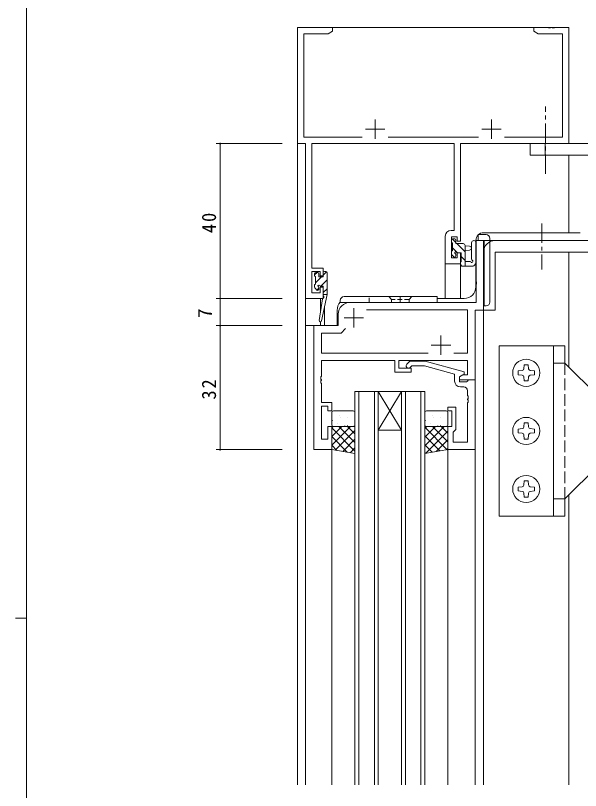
# Model space of a CAD drawing. Units: millimetres on the paper. Extents: x -420 to 373, y -297 to 267.
# Drawn here: x -420.5 to -274.7, y -42.6 to 157.5 of the extents above; entities that cross this region are included whole.
import ezdxf
from ezdxf.enums import TextEntityAlignment as Align

# ---------------------------------------------------------------- set-up
doc = ezdxf.new("R2010")
doc.units = ezdxf.units.MM
for name, pattern in [('CHAIN1', [8, 5, -1, 1, -1]), ('CHAIN2', [12, 9, -1, 1, -1]), ('DASHED1', [1.8, 1.2, -0.6]), ('DASHED3', [4, 3, -1])]:
    doc.linetypes.add(name, pattern=pattern)
for name, color, linetype, lineweight in [('0-1_YKK_ZWAK', 7, 'Continuous', 9), ('0-3_YKK_11', 7, 'Continuous', 9), ('0-4_YKK_12', 2, 'Continuous', 9), ('0-5_YKK_13', 4, 'Continuous', 9), ('0-6_YKK_D', 6, 'Continuous', 9)]:
    doc.layers.add(name, color=color, linetype=linetype, lineweight=lineweight)
doc.styles.add('ＭＳ ゴシック', font='')
doc.styles.get('ＭＳ ゴシック').set_extended_font_data('MS Gothic')

msp = doc.modelspace()

# ---------------------------------------------------------------- linework, layer by layer
at = {"layer": '0-1_YKK_ZWAK'}
for p, q in [((-417.7, -260.6), (-417.7, 264.4)), ((-420.5, 1.9), (-417.7, 1.9))]:
    msp.add_line(p, q, dxfattribs=at)
at = {"layer": '0-3_YKK_11'}
for p, q in [((-347.7, 154.4), (-338.7, 154.4)), ((-347.7, 124.4), (-347.7, 154.4)), ((-338.7, 154.4), (-338.7, 153.4)), ((-286.7, 154.4), (-283.158, 154.4)), ((-286.7, 153.4), (-286.7, 154.4)), ((-283.158, 154.4), (-282.975, 154.28)), ((-282.975, 154.28), (-282.425, 154.28)), ((-282.425, 154.28), (-282.242, 154.4)), ((-282.242, 154.4), (-282.158, 154.4)), ((-282.158, 154.4), (-281.975, 154.28)), ((-281.975, 154.28), (-281.425, 154.28)), ((-281.425, 154.28), (-281.242, 154.4)), ((-281.242, 154.4), (-277.7, 154.4)), ((-277.7, 154.4), (-277.7, 124.4)), ((-339.791, 152.77), (-346.07, 152.77)), ((-346.07, 152.77), (-346.07, 126.03)), ((-338.7, 153.4), (-339.791, 152.77)), ((-285.609, 152.77), (-286.7, 153.4)), ((-279.33, 152.77), (-285.609, 152.77)), ((-279.33, 126.03), (-279.33, 152.77)), ((-327.7, 130.6), (-327.7, 125.6)), ((-297.7, 130.6), (-297.7, 125.6)), ((-330.2, 128.1), (-325.2, 128.1)), ((-300.2, 128.1), (-295.2, 128.1)), ((-345.7, 124.4), (-347.7, 124.4)), ((-346.07, 126.03), (-331.05, 126.03)), ((-345.7, 84.4), (-345.7, 124.4)), ((-344.07, 124.4), (-344.07, 92.2)), ((-307.33, 124.4), (-344.07, 124.4)), ((-324.35, 126.03), (-301.05, 126.03)), ((-307.33, 102), (-307.33, 124.4)), ((-277.7, 124.4), (-305.7, 124.4)), ((-305.7, 124.4), (-305.7, 99.2)), ((-294.35, 126.03), (-279.33, 126.03)), ((-309.6, 93.4), (-309.6, 100.5)), ((-308.1, 102), (-307.33, 102)), ((-307.97, 100.37), (-307.97, 94.9)), ((-306.5, 100.37), (-307.97, 100.37)), ((-306.5, 99.2), (-306.5, 100.37)), ((-305.7, 99.2), (-306.5, 99.2)), ((-299.7, 99.4), (-301.63, 99.4)), ((-301.63, 99.4), (-301.63, 88.858)), ((-299.7, 81.4), (-299.7, 99.4)), ((-306.5, 94.9), (-306.5, 96.2)), ((-306.5, 96.2), (-305.7, 96.2)), ((-305.7, 96.2), (-305.7, 93.4)), ((-307.97, 94.9), (-306.5, 94.9)), ((-344.07, 92.2), (-341.1, 92.2)), ((-341.1, 92.2), (-341.1, 90.3)), ((-305.7, 93.4), (-309.6, 93.4)), ((-341.9, 91.4), (-344.07, 91.4)), ((-344.07, 91.4), (-344.07, 85.9)), ((-341.9, 90.3), (-341.9, 91.4)), ((-341.1, 90.3), (-341.9, 90.3)), ((-301.63, 88.858), (-301.51, 88.675)), ((-301.51, 88.125), (-301.63, 87.942)), ((-301.51, 88.675), (-301.51, 88.125)), ((-341.9, 87.3), (-341.1, 87.3)), ((-341.9, 85.9), (-341.9, 87.3)), ((-341.1, 87.3), (-341.1, 84.4)), ((-301.63, 87.942), (-301.63, 83.4)), ((-341.1, 84.4), (-345.7, 84.4)), ((-344.07, 85.9), (-341.9, 85.9)), ((-301.63, 83.4), (-334.2, 83.4)), ((-337.2, 80.4), (-337.2, 77.4)), ((-333.2, 81.9), (-333.2, 76.9)), ((-303.83, 81.47), (-329.96, 81.47)), ((-303.83, 70.33), (-303.83, 81.47)), ((-301.9, 81.4), (-299.7, 81.4)), ((-301.9, 63.4), (-301.9, 81.4)), ((-335.7, 79.4), (-330.7, 79.4)), ((-337.2, 77.4), (-343.5, 77.4)), ((-343.5, 77.4), (-343.5, 45.4)), ((-335.341, 76.629), (-336.5, 75.47)), ((-335.341, 76.629), (-336.5, 75.47)), ((-341.57, 75.47), (-341.57, 70.33)), ((-336.5, 75.47), (-341.57, 75.47)), ((-310.7, 74.9), (-310.7, 69.9)), ((-313.2, 72.4), (-308.2, 72.4)), ((-341.57, 70.33), (-314.05, 70.33)), ((-307.35, 70.33), (-303.83, 70.33)), ((-341.57, 64.358), (-341.57, 68.4)), ((-341.57, 68.4), (-322.6, 68.4)), ((-322.6, 68.4), (-322.6, 65.4)), ((-321.6, 66.4), (-321.6, 68.4)), ((-321.6, 68.4), (-303.83, 68.4)), ((-314.803, 68.2), (-304.7, 65.493)), ((-303.83, 68.4), (-303.83, 64.7)), ((-318.4, 66.4), (-321.6, 66.4)), ((-318.251, 67), (-318.676, 66.576)), ((-318.4, 65.4), (-318.4, 66.4)), ((-314.961, 67), (-318.251, 67)), ((-307.2, 64.92), (-314.961, 67)), ((-341.69, 64.175), (-341.57, 64.358)), ((-341.69, 63.625), (-341.69, 64.175)), ((-322.6, 65.4), (-318.4, 65.4)), ((-307.2, 63.1), (-307.2, 64.92)), ((-304.7, 64.893), (-305.9, 64.2)), ((-305.034, 64.7), (-305.9, 64.2)), ((-305.9, 64.2), (-305.9, 62.9)), ((-305.9, 64.2), (-305.9, 63.4)), ((-303.83, 64.7), (-305.034, 64.7)), ((-304.7, 65.493), (-304.7, 64.893)), ((-341.57, 63.442), (-341.69, 63.625)), ((-341.69, 63.175), (-341.57, 63.358)), ((-341.69, 62.625), (-341.69, 63.175)), ((-341.57, 62.442), (-341.69, 62.625)), ((-341.57, 63.358), (-341.57, 63.442)), ((-341.57, 57.6), (-341.57, 62.442)), ((-305.9, 63.4), (-301.9, 63.4)), ((-305.9, 62.9), (-304.1, 62.9)), ((-304.1, 62.9), (-303.9, 63.1)), ((-303.9, 63.1), (-303.6, 63.4)), ((-303.6, 63.4), (-301.9, 63.4)), ((-301.9, 63.4), (-301.9, 45.4)), ((-304.83, 61.6), (-305.7, 61.6)), ((-303.83, 59.358), (-303.83, 60.6)), ((-303.71, 59.175), (-303.83, 59.358)), ((-303.83, 58.442), (-303.71, 58.625)), ((-303.83, 58.358), (-303.83, 58.442)), ((-303.71, 58.175), (-303.83, 58.358)), ((-303.71, 58.625), (-303.71, 59.175)), ((-303.71, 57.625), (-303.71, 58.175)), ((-338.9, 57.6), (-341.57, 57.6)), ((-341.57, 48.1), (-341.57, 56.6)), ((-341.57, 56.6), (-339.9, 56.6)), ((-339.9, 56.6), (-339.9, 55.4)), ((-338.9, 55.4), (-338.9, 57.6)), ((-308.9, 56.4), (-306.9, 56.4)), ((-308.9, 55.4), (-308.9, 56.4)), ((-306.9, 56.4), (-306.9, 50.6)), ((-303.83, 57.442), (-303.71, 57.625)), ((-303.83, 47.33), (-303.83, 57.442)), ((-339.9, 55.4), (-338.9, 55.4)), ((-307.9, 55.4), (-308.9, 55.4)), ((-307.9, 51.4), (-307.9, 55.4)), ((-339.9, 51.4), (-339.9, 48.1)), ((-338.9, 51.4), (-339.9, 51.4)), ((-338.9, 45.4), (-338.9, 51.4)), ((-308.9, 51.4), (-307.9, 51.4)), ((-308.9, 45.4), (-308.9, 51.4)), ((-307.4, 50.1), (-307.6, 49.9)), ((-306.9, 50.6), (-307.4, 50.1)), ((-339.9, 48.1), (-341.57, 48.1)), ((-307.6, 49.9), (-307.6, 47.33)), ((-307.6, 47.33), (-303.83, 47.33)), ((-343.5, 45.4), (-338.9, 45.4)), ((-301.9, 45.4), (-308.9, 45.4))]:
    msp.add_line(p, q, dxfattribs=at)
msp.add_lwpolyline([(-319.524, 67.424), (-318.749, 68.2), (-314.803, 68.2)], dxfattribs=at)
for centre, radius, start, end in [((-308.1, 100.5), 1.5, 90, 179.99998), ((-334.2, 80.4), 3, 90, 179.99998), ((-319.1, 67), 0.6, 134.99998, 315), ((-305.7, 63.1), 1.5, 180, 269.99998), ((-304.83, 60.6), 1, 0, 89.99998)]:
    msp.add_arc(centre, radius, start, end, dxfattribs=at)
at = {"layer": '0-4_YKK_12'}
for p, q in [((-347.7, 154.4), (-277.7, 154.4)), ((-347.7, 154.4), (-347.7, -41.1)), ((-277.7, 124.7), (-277.7, 154.4)), ((-277.7, 124.7), (-277.7, 124.4)), ((-277.7, 121.4), (-277.7, 101.4)), ((-299.7, 99.4), (-301.7, 99.4)), ((-301.7, 87.4), (-301.7, 99.4)), ((-299.7, 99.4), (-299.7, -41.1)), ((-277.7, 96.396), (-277.7, 66.722)), ((-305.7, 93.4), (-309.6, 93.4)), ((-309.6, 93.4), (-309.6, 84.4)), ((-305.7, 93.4), (-305.7, 84.4)), ((-345.7, 84.7), (-345.699, 77.4)), ((-341.8, 84.4), (-345.7, 84.4)), ((-341.8, 84.4), (-341.8, 80.744)), ((-311.7, 84.4), (-304.7, 84.4)), ((-337.499, 81.4), (-337.499, 77.4)), ((-341.8, 78.402), (-341.8, 77.4)), ((-345.7, -41.1), (-345.699, 77.4)), ((-337.499, 77.4), (-345.699, 77.4)), ((-343.499, 45.4), (-343.499, 77.4)), ((-332.9, 60.4), (-332.9, -41.1)), ((-331.9, 60.4), (-331.9, -41.1)), ((-327.9, 60.4), (-327.9, -41.1)), ((-326.9, 60.4), (-320.9, 50.4)), ((-326.9, 60.4), (-326.9, -41.1)), ((-320.9, 60.4), (-320.9, -41.1)), ((-319.9, 60.4), (-319.9, -41.1)), ((-315.9, 60.4), (-315.9, -41.1)), ((-314.9, 60.4), (-314.9, -41.1)), ((-338.9, 45.4), (-343.499, 45.4)), ((-338.9, 45.4), (-343.499, 45.4)), ((-338.9, -41.1), (-338.9, 45.4)), ((-308.9, 45.7), (-308.9, -41.1)), ((-308.9, 45.4), (-301.9, 45.4)), ((-301.9, 45.4), (-301.9, -41.1)), ((-277.7, 33.723), (-277.7, -41.1))]:
    msp.add_line(p, q, dxfattribs=at)
for points in [[(-332.9, 60.4), (-326.9, 60.4), (-320.9, 60.4), (-314.9, 60.4)], [(-320.9, 60.4), (-326.9, 50.4), (-320.9, 50.4)]]:
    msp.add_lwpolyline(points, dxfattribs=at)
for centre, start, end in [((-304.7, 87.4), 270, 0), ((-334.499, 81.4), 137.18376, 180)]:
    msp.add_arc(centre, 3, start, end, dxfattribs=at)
at = {"layer": '0-5_YKK_13', "linetype": 'CHAIN1'}
for p, q in [((-283.701, 116.628), (-283.701, 134.006)), ((-284.701, 103.777), (-284.701, 91.919))]:
    msp.add_line(p, q, dxfattribs=at)
at = {"layer": '0-5_YKK_13'}
for p, q in [((-287.701, 124.4), (-287.701, 121.4)), ((-268.701, 124.4), (-287.701, 124.4)), ((-283.8, 124.4), (-283.8, 121.4)), ((-287.701, 121.4), (-268.701, 121.4)), ((-301.08, 99.4), (-301.08, 100.9)), ((-301.08, 100.9), (-299.08, 100.9)), ((-274.8, 101.4), (-299.8, 101.4)), ((-307.97, 99.5), (-307.97, 99)), ((-307.775, 99.781), (-306.87, 98.876)), ((-307.77, 98.8), (-307.77, 96.7)), ((-307.17, 99.8), (-307.67, 99.8)), ((-306.87, 98.6), (-306.87, 99.5)), ((-304.97, 98.6), (-306.87, 98.6)), ((-306.594, 98.6), (-304.47, 96.476)), ((-304.47, 92.8), (-304.47, 98.1)), ((-302.8, 94.536), (-302.8, 98.784)), ((-274.701, 99.4), (-301.701, 99.4)), ((-301.6, 93.605), (-301.6, 98.784)), ((-301.08, 99.4), (-299.58, 99.4)), ((-299.58, 98.9), (-299.7, 98.9)), ((-299.7, 98.9), (-299.7, 84)), ((-299.58, 99.4), (-299.58, 82.5)), ((-299.58, 84), (-299.58, 98.9)), ((-298.08, 99.9), (-298.08, 83.5)), ((-296.7, 99.4), (-192.7, 99.384)), ((-307.97, 96.5), (-307.97, 95.9)), ((-307.77, 97.531), (-306.44, 96.202)), ((-306.409, 96.2), (-305.47, 96.2)), ((-305.47, 96.2), (-305.47, 93.9)), ((-304.47, 98), (-303.326, 97.898)), ((-304.47, 96.8), (-303.326, 96.902)), ((-299.702, 81.4), (-299.7, 96.4)), ((-296.7, 96.4), (-296.702, 81.4)), ((-296.7, 96.4), (-192.7, 96.381)), ((-307.882, 95.688), (-307.382, 95.188)), ((-306.87, 95.4), (-306.87, 95.739)), ((-305.47, 95.231), (-304.47, 94.231)), ((-305.67, 93.7), (-305.67, 93.1)), ((-305.67, 93.186), (-305.284, 92.8)), ((-305.37, 92.8), (-302.407, 92.8)), ((-303.29, 94), (-304.47, 94)), ((-301.668, 93.415), (-302.02, 92.984)), ((-342.682, 91.1), (-343.3, 90.483)), ((-343.3, 90.8), (-343.3, 90.3)), ((-343.1, 90.1), (-343.1, 88.1)), ((-342.5, 91.1), (-343, 91.1)), ((-342.2, 90), (-342.2, 90.8)), ((-340.207, 91.33), (-341.1, 90.437)), ((-341.1, 91.1), (-341.1, 90)), ((-340.4, 91.4), (-340.8, 91.4)), ((-340.1, 91.1), (-340.1, 85.402)), ((-341.537, 90), (-343.1, 88.437)), ((-341.1, 90), (-342.2, 90)), ((-340.1, 89.192), (-341.692, 87.6)), ((-343.3, 87.9), (-343.3, 87.3)), ((-343.212, 87.088), (-342.712, 86.588)), ((-342.2, 87.092), (-342.708, 86.584)), ((-342.2, 86.8), (-342.2, 87.139)), ((-341.739, 87.6), (-341.1, 87.6)), ((-341.1, 87.6), (-341.1, 85.402)), ((-340.1, 86.947), (-341.1, 85.947)), ((-341.273, 84.288), (-342.097, 78.746)), ((-340.1, 85.402), (-341.506, 78.641)), ((-341.1, 85.402), (-341.114, 85.315)), ((-340.1, 85.402), (-341.1, 85.402)), ((-335.7, 84.9), (-311.7, 84.9)), ((-311.7, 84.9), (-311.7, 83.4)), ((-340.8, 82.037), (-340.8, 77.4)), ((-336.7, 83.9), (-336.7, 83.4)), ((-336.7, 83.4), (-311.7, 83.4)), ((-299.7, 84), (-299.58, 84)), ((-299.08, 82.5), (-299.7, 82.5)), ((-299.702, 81.4), (-296.702, 81.4)), ((-295.701, 72.222), (-278.701, 72.222)), ((-295.701, 28.222), (-295.701, 72.222)), ((-281.701, 28.222), (-281.701, 72.222)), ((-278.701, 72.222), (-278.701, 67.722)), ((-289.201, 67.322), (-289.293, 66.269)), ((-289.201, 67.322), (-288.201, 67.322)), ((-288.201, 67.322), (-288.109, 66.269)), ((-278.701, 67.722), (-281.701, 67.722)), ((-278.701, 67.722), (-268.701, 57.722)), ((-290.801, 65.722), (-289.747, 65.814)), ((-290.801, 65.722), (-290.801, 64.722)), ((-290.801, 64.722), (-289.747, 64.63)), ((-289.293, 64.175), (-289.201, 63.122)), ((-288.109, 64.175), (-288.201, 63.122)), ((-287.654, 65.814), (-286.601, 65.722)), ((-287.654, 64.63), (-286.601, 64.722)), ((-286.601, 65.722), (-286.601, 64.722)), ((-289.201, 63.122), (-288.201, 63.122)), ((-338.9, 54.9), (-338.9, 51.9)), ((-333.4, 55.4), (-338.4, 55.4)), ((-336.931, 54.102), (-336.887, 54.126)), ((-332.9, 51.9), (-332.9, 54.9)), ((-314.9, 54.9), (-314.9, 51.9)), ((-309.4, 55.4), (-314.4, 55.4)), ((-312.931, 54.102), (-312.887, 54.126)), ((-308.9, 51.9), (-308.9, 54.9)), ((-338.764, 52.892), (-338.717, 52.98)), ((-337.522, 52.212), (-337.478, 52.236)), ((-336.617, 53.682), (-336.611, 53.69)), ((-334.855, 53.67), (-334.811, 53.694)), ((-314.764, 52.892), (-314.717, 52.98)), ((-313.522, 52.212), (-313.478, 52.236)), ((-312.617, 53.682), (-312.611, 53.69)), ((-310.855, 53.67), (-310.811, 53.694)), ((-289.201, 52.322), (-289.293, 51.269)), ((-289.201, 52.322), (-288.201, 52.322)), ((-288.201, 52.322), (-288.109, 51.269)), ((-338.9, 48.811), (-336.311, 51.4)), ((-338.9, 51.056), (-338.556, 51.4)), ((-338.9, 45.4), (-338.9, 51.4)), ((-338.9, 51.4), (-332.9, 51.4)), ((-338.9, 46.566), (-334.066, 51.4)), ((-332.9, 44.998), (-338.9, 50.998)), ((-338.592, 51.477), (-338.585, 51.485)), ((-338.4, 51.4), (-333.4, 51.4)), ((-337.975, 45.246), (-332.9, 50.321)), ((-332.9, 47.243), (-337.057, 51.4)), ((-335.857, 51.4), (-335.828, 51.456)), ((-335.498, 51.478), (-335.454, 51.502)), ((-334.831, 51.662), (-334.825, 51.67)), ((-332.9, 49.488), (-334.812, 51.4)), ((-332.9, 51.4), (-332.9, 44.4)), ((-314.9, 48.643), (-312.143, 51.4)), ((-314.9, 50.888), (-314.388, 51.4)), ((-308.9, 51.4), (-314.9, 51.4)), ((-314.9, 46.398), (-309.898, 51.4)), ((-314.9, 51.4), (-314.9, 44.4)), ((-309.101, 45.367), (-314.9, 51.166)), ((-314.604, 44.449), (-308.9, 50.153)), ((-314.592, 51.477), (-314.585, 51.485)), ((-314.4, 51.4), (-309.4, 51.4)), ((-308.9, 47.411), (-312.889, 51.4)), ((-311.857, 51.4), (-311.828, 51.456)), ((-311.498, 51.478), (-311.454, 51.502)), ((-310.831, 51.662), (-310.825, 51.67)), ((-308.9, 49.656), (-310.644, 51.4)), ((-308.9, 45.4), (-308.9, 51.4)), ((-290.801, 50.722), (-289.747, 50.814)), ((-290.801, 50.722), (-290.801, 49.722)), ((-287.654, 50.814), (-286.601, 50.722)), ((-286.601, 50.722), (-286.601, 49.722)), ((-334.876, 44.729), (-338.9, 48.753)), ((-336.05, 44.925), (-332.9, 48.076)), ((-311.025, 45.046), (-314.9, 48.921)), ((-290.801, 49.722), (-289.747, 49.63)), ((-289.293, 49.175), (-289.201, 48.122)), ((-289.201, 48.122), (-288.201, 48.122)), ((-288.109, 49.175), (-288.201, 48.122)), ((-287.654, 49.63), (-286.601, 49.722)), ((-337.57, 45.178), (-338.9, 46.508)), ((-312.95, 44.725), (-314.9, 46.676)), ((-311.91, 44.898), (-308.9, 47.908)), ((-332.9, 44.4), (-338.9, 45.4)), ((-334.126, 44.604), (-332.9, 45.83)), ((-314.9, 44.4), (-308.9, 45.4)), ((-314.874, 44.404), (-314.9, 44.43)), ((-309.216, 45.347), (-308.9, 45.663)), ((-268.701, 42.722), (-278.701, 32.722)), ((-289.201, 37.322), (-289.293, 36.269)), ((-289.201, 37.322), (-288.201, 37.322)), ((-288.201, 37.322), (-288.109, 36.269)), ((-290.801, 35.722), (-289.747, 35.814)), ((-290.801, 35.722), (-290.801, 34.722)), ((-290.801, 34.722), (-289.747, 34.63)), ((-289.293, 34.175), (-289.201, 33.122)), ((-288.109, 34.175), (-288.201, 33.122)), ((-287.654, 35.814), (-286.601, 35.722)), ((-287.654, 34.63), (-286.601, 34.722)), ((-286.601, 35.722), (-286.601, 34.722)), ((-289.201, 33.122), (-288.201, 33.122)), ((-278.701, 32.722), (-281.701, 32.722)), ((-278.701, 32.722), (-278.701, 28.222)), ((-295.701, 28.222), (-278.701, 28.222))]:
    msp.add_line(p, q, dxfattribs=at)
at = {"layer": '0-5_YKK_13', "linetype": 'DASHED1'}
for p, q in [((-329.2, 83.4), (-329.2, 84.9)), ((-324.2, 84.9), (-323.45, 84.15)), ((-318.95, 84.15), (-323.45, 84.15)), ((-323.45, 84.15), (-323.45, 83.4)), ((-318.2, 84.9), (-318.95, 84.15)), ((-318.95, 84.15), (-318.95, 83.4))]:
    msp.add_line(p, q, dxfattribs=at)
at = {"layer": '0-5_YKK_13', "linetype": 'CHAIN2'}
msp.add_line((-321.2, 84.9), (-321.2, 83.4), dxfattribs=at)
at = {"layer": '0-5_YKK_13', "linetype": 'DASHED3'}
msp.add_line((-278.701, 67.722), (-278.701, 32.722), dxfattribs=at)
at = {"layer": '0-5_YKK_13'}
for centre in [(-288.701, 65.222), (-288.701, 50.222), (-288.701, 35.222)]:
    msp.add_circle(centre, 3.5, dxfattribs=at)
for centre, radius, start, end in [((-299.7, 99.4), 2, 90, 180), ((-299.08, 99.9), 1, 0, 90), ((-307.67, 99.5), 0.3, 90, 180), ((-307.77, 99), 0.2, 180, 270), ((-307.17, 99.5), 0.3, 0, 90), ((-304.97, 98.1), 0.5, 0, 90), ((-302.2, 98.784), 0.6, 359.99998, 179.99998), ((-296.7, 96.4), 3, 89.99107, 179.99107), ((-307.77, 96.5), 0.2, 90, 180), ((-306.87, 96.2), 0.25, 33.05573, 236.94426), ((-306.409, 96.5), 0.3, 213.05573, 270), ((-303.37, 97.4), 0.5, 275.09206, 84.90793), ((-307.67, 95.9), 0.3, 180, 224.99998), ((-307.17, 95.4), 0.3, 225, 0), ((-307.17, 95.739), 0.3, 0, 56.94426), ((-302.77, 94), 0.3, 210, 63.2563), ((-302.5, 94.536), 0.3, 179.99998, 243.2563), ((-305.47, 93.7), 0.2, 90, 180), ((-305.37, 93.1), 0.3, 180, 270), ((-303.29, 93.7), 0.3, 30, 90), ((-302.407, 93.3), 0.5, 270, 320.76546), ((-301.9, 93.605), 0.3, 320.76546, 359.99998), ((-343, 90.8), 0.3, 90, 180), ((-343.1, 90.3), 0.2, 180, 270), ((-342.5, 90.8), 0.3, 0, 90), ((-340.8, 91.1), 0.3, 90, 180), ((-340.4, 91.1), 0.3, 0, 90), ((-343.1, 87.9), 0.2, 90, 180), ((-343, 87.3), 0.3, 180, 225), ((-342.5, 86.8), 0.3, 225, 0), ((-342.2, 87.6), 0.25, 33.05573, 236.94426), ((-342.5, 87.139), 0.3, 0, 56.94426), ((-341.739, 87.9), 0.3, 213.05573, 270), ((-340.977, 84.244), 0.3, 111.55064, 171.55064), ((-340.818, 85.267), 0.3, 170.80246, 230.80246), ((-341.197, 84.802), 0.3, 291.55064, 50.80246), ((-335.7, 83.9), 1, 90, 180), ((-299.08, 83.5), 1, 270, 0), ((-341.8, 78.702), 0.3, 171.55064, 348.25018), ((-289.791, 66.312), 0.5, 274.99998, 355), ((-287.61, 66.312), 0.5, 184.99998, 265), ((-289.791, 64.132), 0.5, 4.99998, 85), ((-287.61, 64.132), 0.5, 94.99998, 175), ((-338.4, 54.9), 0.5, 90, 180), ((-333.4, 54.9), 0.5, 359.99998, 89.99998), ((-314.4, 54.9), 0.5, 90, 180), ((-309.4, 54.9), 0.5, 359.99998, 89.99998), ((-338.4, 51.9), 0.5, 180, 270), ((-333.4, 51.9), 0.5, 269.99998, 359.99998), ((-314.4, 51.9), 0.5, 180, 270), ((-309.4, 51.9), 0.5, 269.99998, 359.99998), ((-289.791, 51.312), 0.5, 274.99998, 355), ((-287.61, 51.312), 0.5, 184.99998, 265), ((-289.791, 49.132), 0.5, 4.99998, 85), ((-287.61, 49.132), 0.5, 94.99998, 175), ((-289.791, 36.312), 0.5, 274.99998, 355), ((-287.61, 36.312), 0.5, 184.99998, 265), ((-289.791, 34.132), 0.5, 4.99998, 85), ((-287.61, 34.132), 0.5, 94.99998, 175)]:
    msp.add_arc(centre, radius, start, end, dxfattribs=at)
at = {"layer": '0-6_YKK_D'}
for p, q in [((-351.7, 124.4), (-368.7, 124.4)), ((-367.7, 124.4), (-367.7, 84.4)), ((-351.7, 84.4), (-368.7, 84.4)), ((-351.7, 84.4), (-368.7, 84.4)), ((-367.7, 84.4), (-367.7, 77.4)), ((-351.7, 77.4), (-368.7, 77.4)), ((-351.7, 77.4), (-368.7, 77.4)), ((-367.7, 77.4), (-367.7, 45.4)), ((-351.7, 45.4), (-368.7, 45.4))]:
    msp.add_line(p, q, dxfattribs=at)
for centre, start, end in [((-367.7, 124.4), 90, 270), ((-367.7, 124.4), 270, 90), ((-367.7, 84.4), 90, 270), ((-367.7, 84.4), 90, 270), ((-367.7, 84.4), 270, 90), ((-367.7, 84.4), 270, 90), ((-367.7, 77.4), 90, 270), ((-367.7, 77.4), 90, 270), ((-367.7, 77.4), 270, 90), ((-367.7, 77.4), 270, 90), ((-367.7, 45.4), 90, 270), ((-367.7, 45.4), 270, 90)]:
    msp.add_arc(centre, 0.106, start, end, dxfattribs=at)

# ---------------------------------------------------------------- texts
at = {"layer": '0-6_YKK_D', "color": 3, "style": 'ＭＳ ゴシック'}
msp.add_text('7', height=3.666, rotation=90, dxfattribs=at).set_placement((-368.7, 79.353), align=Align.BOTTOM_LEFT)
at = {"layer": '0-6_YKK_D', "color": 3, "char_height": 3.666, "attachment_point": 7, "rotation": 90, "style": 'ＭＳ ゴシック'}
for s, insert in [('\\T1.21;\\W0.95;40', (-368.7, 101.306)), ('\\T1.21;\\W0.95;32', (-368.7, 58.318))]:
    msp.add_mtext(s, dxfattribs=dict(at, insert=insert))

doc.saveas('drawing.dxf')
